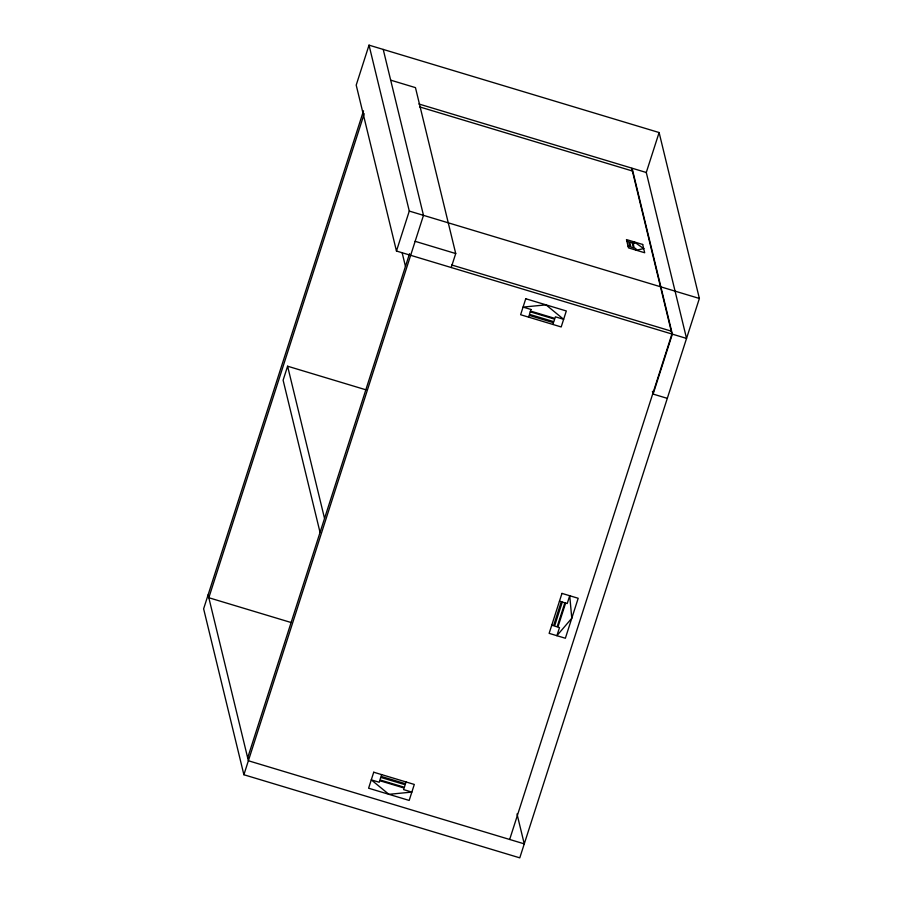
<?xml version="1.0" encoding="UTF-8"?>
<svg xmlns="http://www.w3.org/2000/svg" width="903" height="903" viewBox="0 0 903 903"><rect width="100%" height="100%" fill="white"/><g stroke="black" fill="none" stroke-linecap="round" stroke-linejoin="round"><path stroke-width="1.35" d="M363.514 110.832L203.626 608.814L243.889 774.74L519.778 857.85L699.373 298.464L659.111 132.538L369.022 45.15L356.2 85.108L396.462 251.034L671.934 334.02L509.664 839.463M364.214 113.744L208.819 597.73L290.98 622.483M365.907 389.803L287.606 366.212L283.113 380.197L319.978 532.104M396.462 251.034L409.285 211.076L369.022 45.15M247.67 757.854L409.544 253.675M243.889 774.74L423.484 215.354L383.222 49.428M451.229 267.536L455.722 253.551L415.459 87.625L390.593 80.13M381.653 774.616L381.089 776.377L405.492 783.736L406.068 781.964M528.537 317.122L529.113 315.35L553.516 322.698L552.952 324.47M646.187 172.778L659.111 132.538M667.306 398.358L653.106 394.08L672.34 334.144L632.089 168.218L646.288 172.496L686.54 338.422L672.34 334.144M418.879 103.992L631.682 168.093L671.934 334.02M419.59 106.893L632.382 170.994M626.851 241.203L628.646 241.733L629.865 246.733L628.059 246.192M409.285 211.076L699.373 298.464M415.143 241.327L455.722 253.551M451.703 264.985L671.234 331.119M559.465 601.195L561.26 601.737L553.539 625.779L551.744 625.237M652.44 391.36L653.106 394.08M402.14 252.705L405.458 266.396M517.001 813.942L524.259 843.865L248.381 760.755L208.119 594.829M287.606 366.212L324.459 518.119M373.729 772.223L368.605 788.206L409.172 800.43L414.308 784.447L373.729 772.223M525.749 298.746L520.613 314.729L561.192 326.954L566.316 310.971L525.749 298.746M379.711 780.677L379.204 782.258L371.28 779.865L388.888 794.324L411.847 792.089L403.607 789.606L404.115 788.037L379.711 780.677M380.761 777.393L379.949 779.921L404.363 787.269L405.165 784.741L380.761 777.393M530.242 311.806L529.44 314.334L553.844 321.694L554.656 319.165L530.242 311.806M530.998 309.481L530.49 311.05L554.894 318.398L555.401 316.829L563.641 319.312L546.033 304.864L523.074 307.088L530.998 309.481M561.971 593.395L549.137 633.353L565.368 638.24L578.191 598.283L561.971 593.395M562.287 602.053L554.566 626.084L557.128 626.863L564.849 602.82L562.287 602.053M565.617 603.057L557.907 627.088L559.499 627.574L556.891 635.689L571.78 618.262L569.725 595.732L567.219 603.531L565.617 603.057M643.692 248.618L636.231 250.21L635.825 248.528L634.222 248.043L633.014 243.054L634.606 243.539L634.222 241.914L643.692 248.618M642.688 244.465L626.456 239.577L628.477 247.873L644.697 252.761L642.688 244.465M632.247 242.817L629.673 242.049L630.892 247.038L633.455 247.817L632.247 242.817"/></g></svg>
